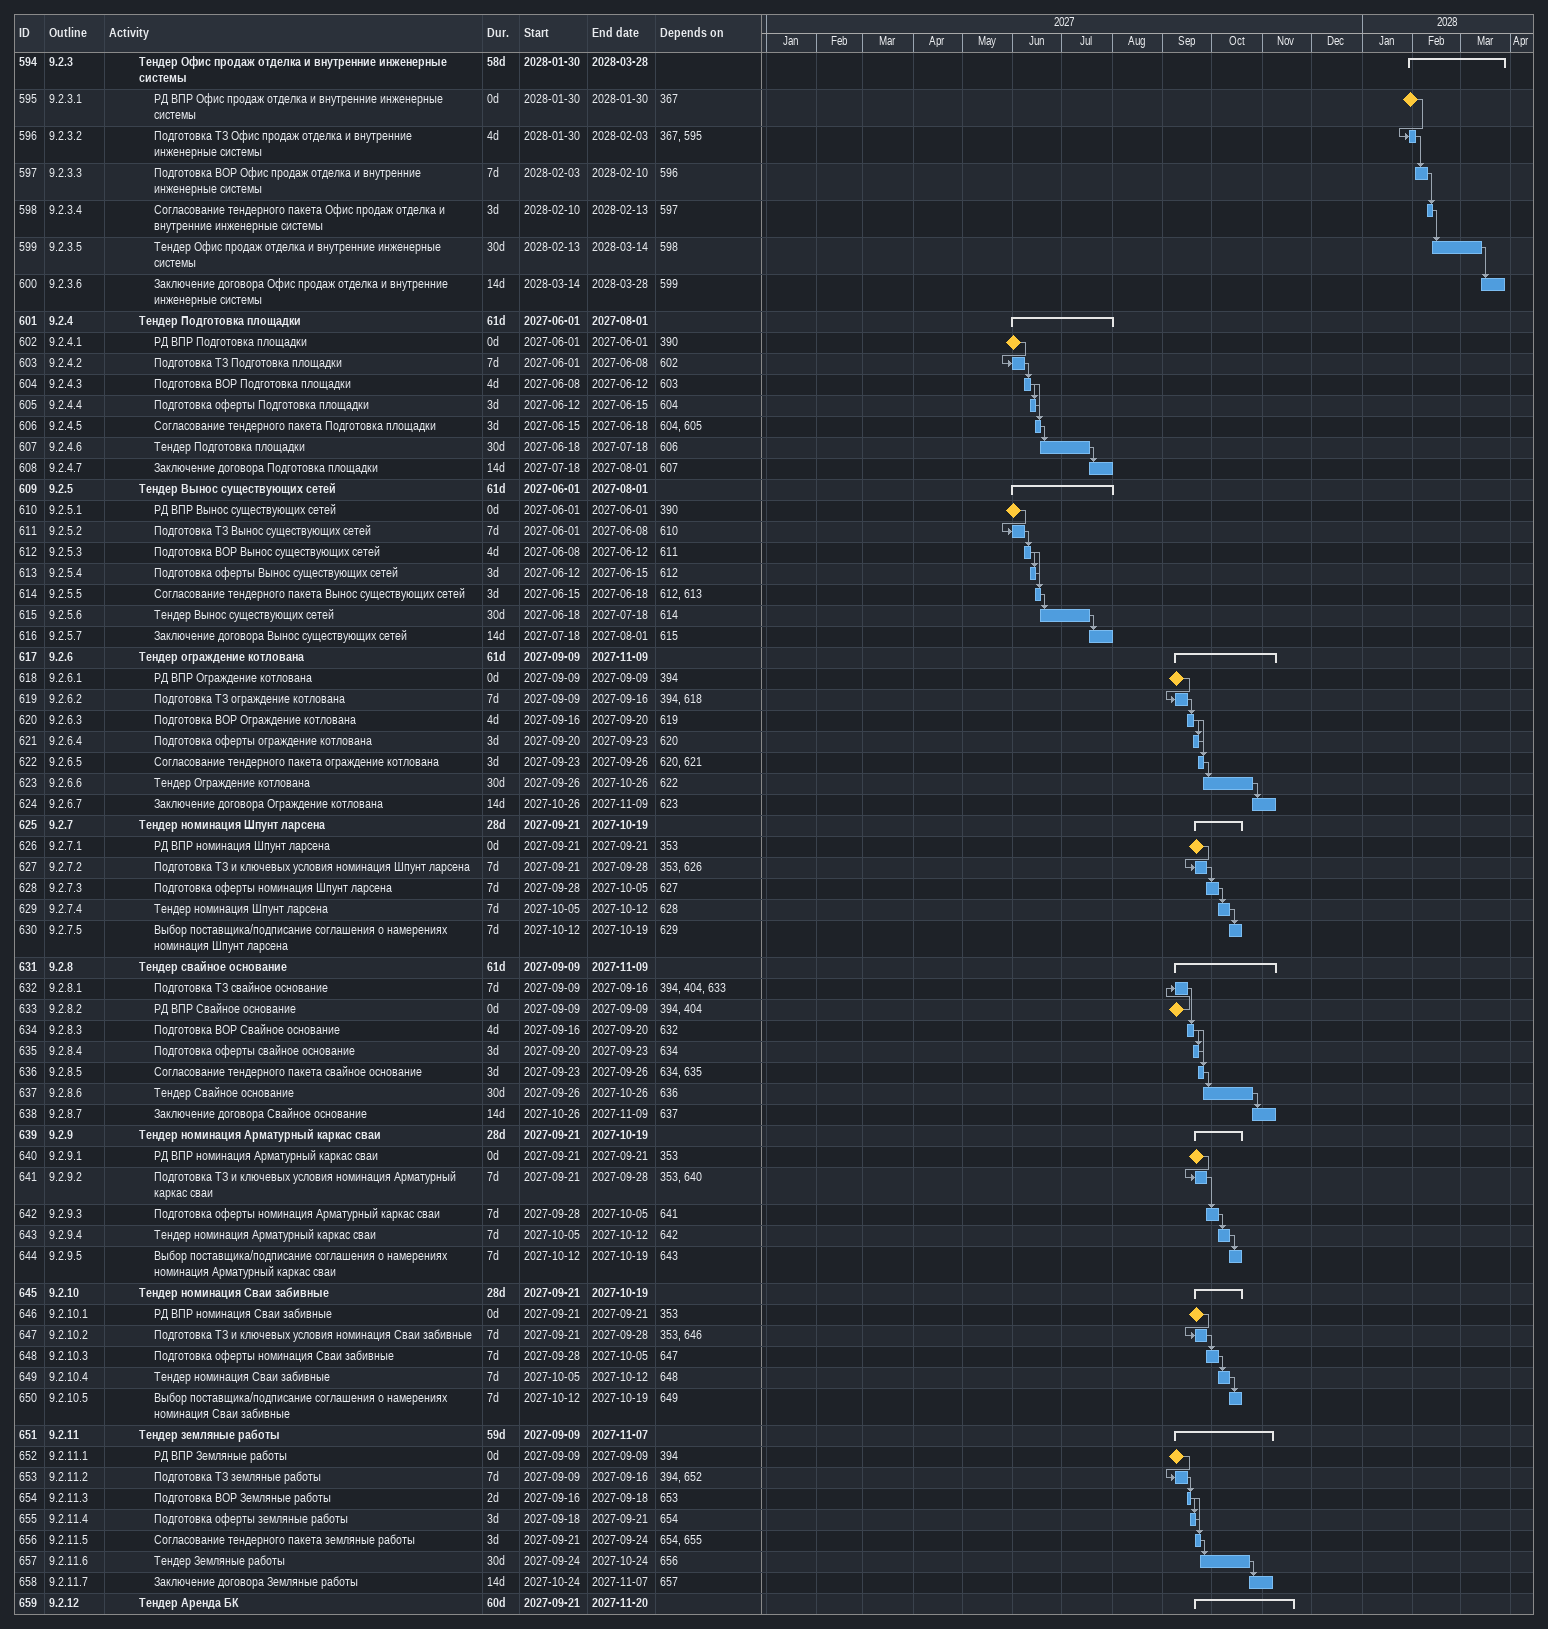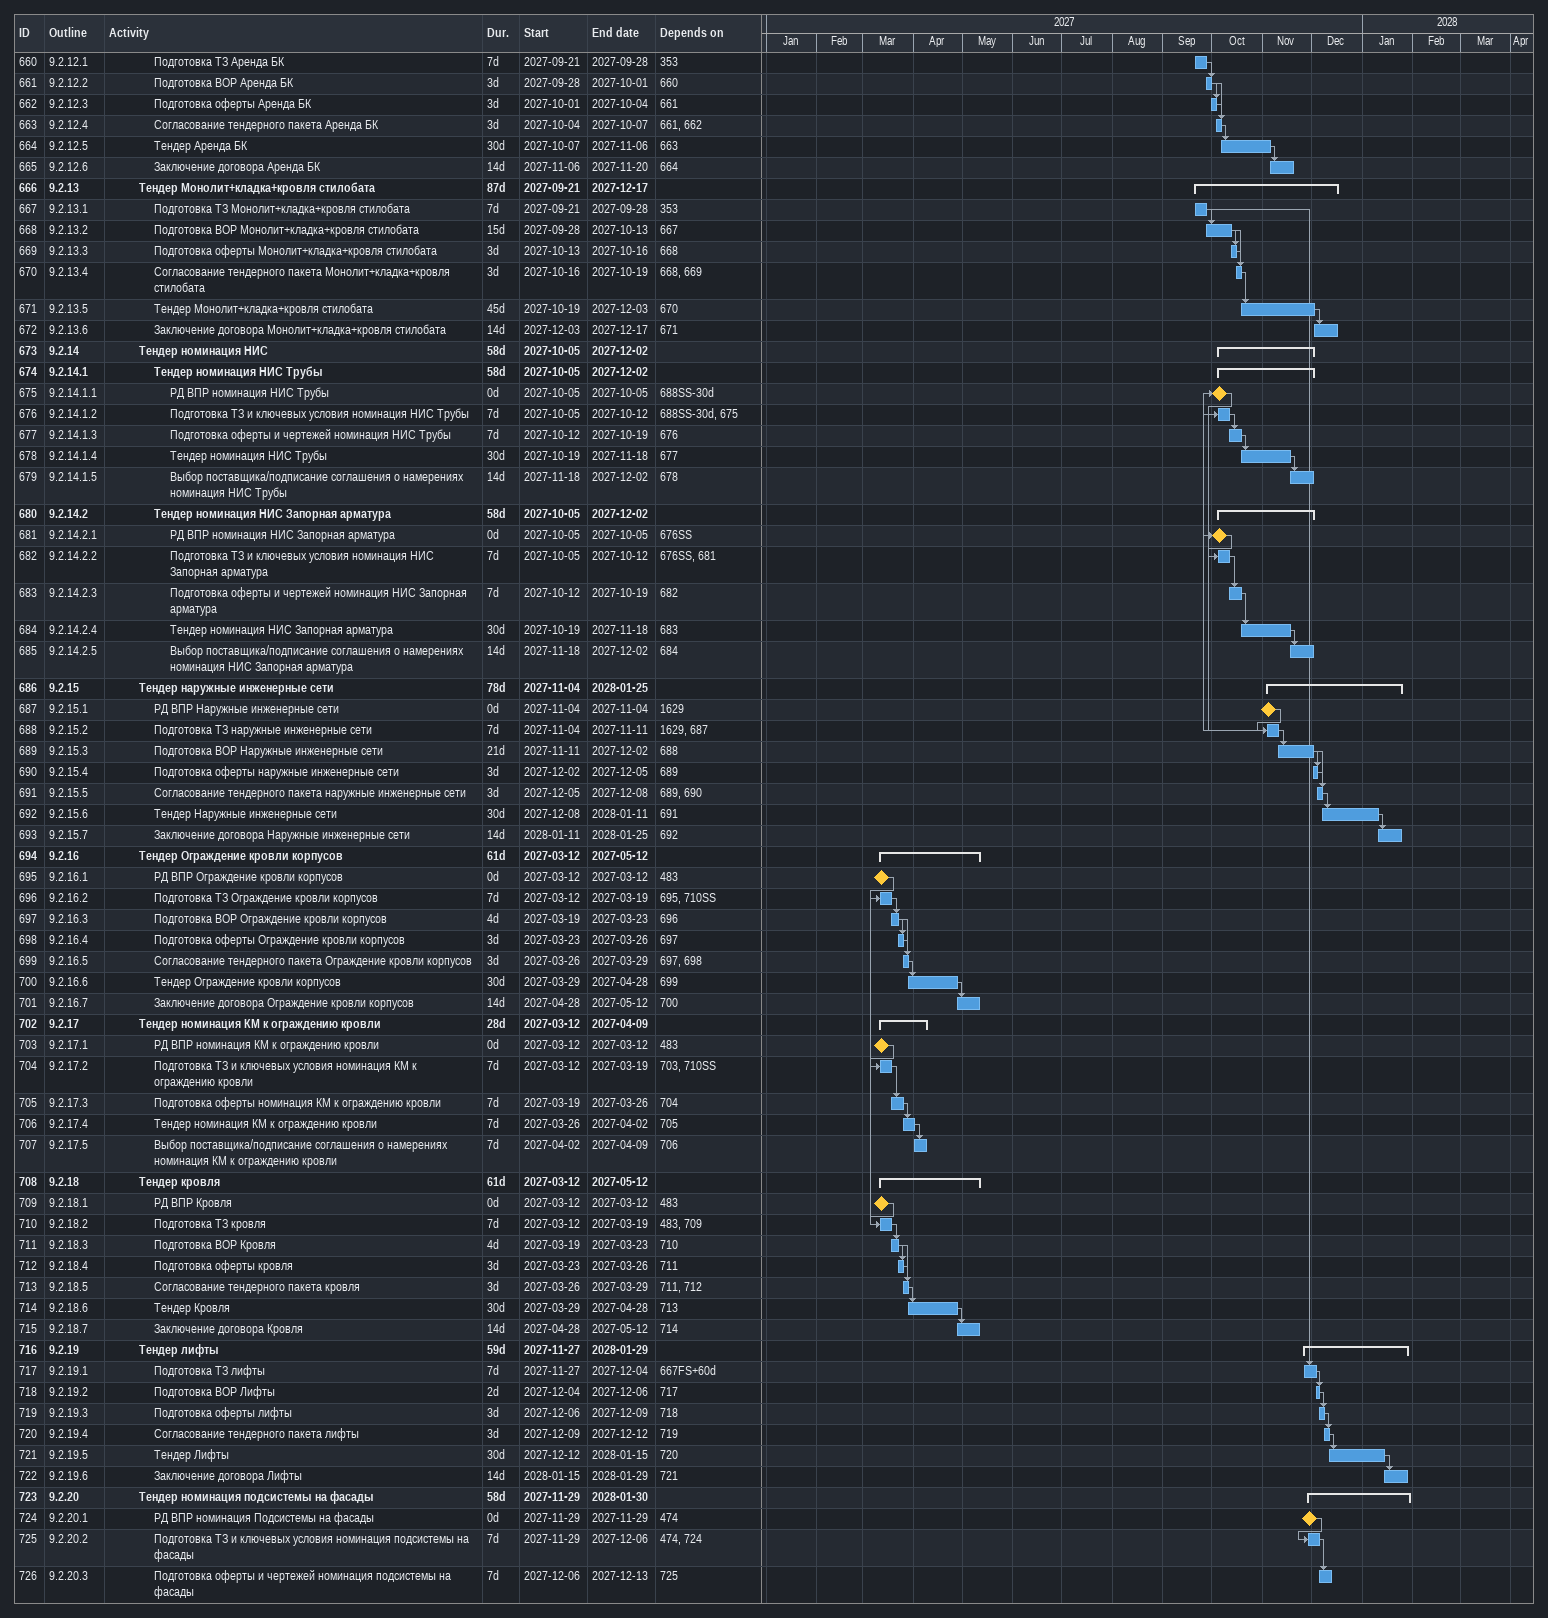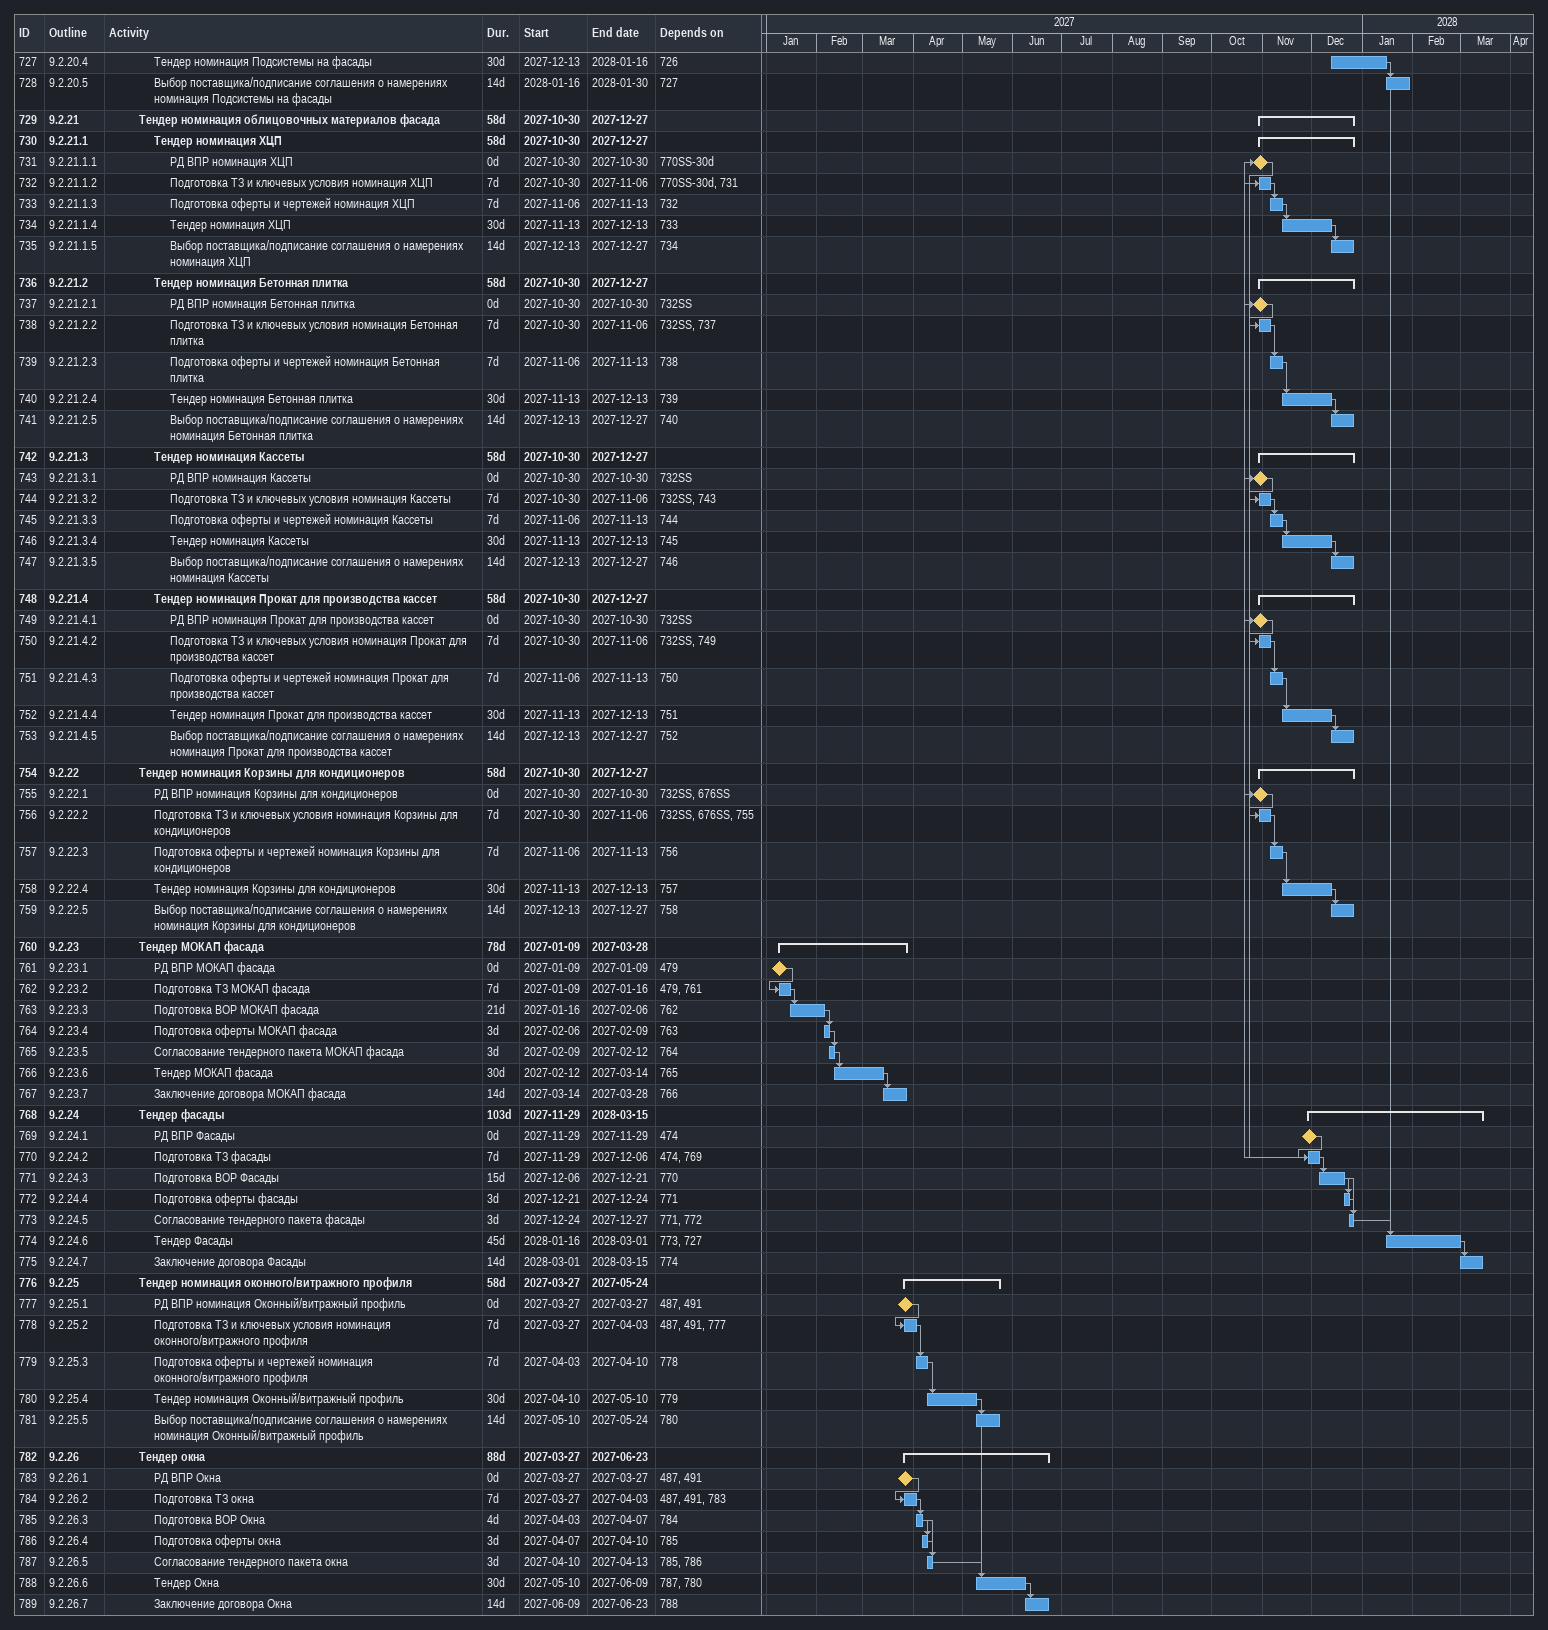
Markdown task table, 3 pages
| ID | WBS | Task | Duration | Start | Finish | Predecessors |
|---|---|---|---|---|---|---|
| 594 | 9.2.3 | **Тендер Офис продаж отделка и внутренние инженерные системы** | 58d | 2028-01-30 | 2028-03-28 |  |
| 595 | 9.2.3.1 | РД ВПР Офис продаж отделка и внутренние инженерные системы | 0d | 2028-01-30 | 2028-01-30 | 367 |
| 596 | 9.2.3.2 | Подготовка ТЗ Офис продаж отделка и внутренние инженерные системы | 4d | 2028-01-30 | 2028-02-03 | 367, 595 |
| 597 | 9.2.3.3 | Подготовка ВОР Офис продаж отделка и внутренние инженерные системы | 7d | 2028-02-03 | 2028-02-10 | 596 |
| 598 | 9.2.3.4 | Согласование тендерного пакета Офис продаж отделка и внутренние инженерные системы | 3d | 2028-02-10 | 2028-02-13 | 597 |
| 599 | 9.2.3.5 | Тендер Офис продаж отделка и внутренние инженерные системы | 30d | 2028-02-13 | 2028-03-14 | 598 |
| 600 | 9.2.3.6 | Заключение договора Офис продаж отделка и внутренние инженерные системы | 14d | 2028-03-14 | 2028-03-28 | 599 |
| 601 | 9.2.4 | **Тендер Подготовка площадки** | 61d | 2027-06-01 | 2027-08-01 |  |
| 602 | 9.2.4.1 | РД ВПР Подготовка площадки | 0d | 2027-06-01 | 2027-06-01 | 390 |
| 603 | 9.2.4.2 | Подготовка ТЗ Подготовка площадки | 7d | 2027-06-01 | 2027-06-08 | 602 |
| 604 | 9.2.4.3 | Подготовка ВОР Подготовка площадки | 4d | 2027-06-08 | 2027-06-12 | 603 |
| 605 | 9.2.4.4 | Подготовка оферты Подготовка площадки | 3d | 2027-06-12 | 2027-06-15 | 604 |
| 606 | 9.2.4.5 | Согласование тендерного пакета Подготовка площадки | 3d | 2027-06-15 | 2027-06-18 | 604, 605 |
| 607 | 9.2.4.6 | Тендер Подготовка площадки | 30d | 2027-06-18 | 2027-07-18 | 606 |
| 608 | 9.2.4.7 | Заключение договора Подготовка площадки | 14d | 2027-07-18 | 2027-08-01 | 607 |
| 609 | 9.2.5 | **Тендер Вынос существующих сетей** | 61d | 2027-06-01 | 2027-08-01 |  |
| 610 | 9.2.5.1 | РД ВПР Вынос существующих сетей | 0d | 2027-06-01 | 2027-06-01 | 390 |
| 611 | 9.2.5.2 | Подготовка ТЗ Вынос существующих сетей | 7d | 2027-06-01 | 2027-06-08 | 610 |
| 612 | 9.2.5.3 | Подготовка ВОР Вынос существующих сетей | 4d | 2027-06-08 | 2027-06-12 | 611 |
| 613 | 9.2.5.4 | Подготовка оферты Вынос существующих сетей | 3d | 2027-06-12 | 2027-06-15 | 612 |
| 614 | 9.2.5.5 | Согласование тендерного пакета Вынос существующих сетей | 3d | 2027-06-15 | 2027-06-18 | 612, 613 |
| 615 | 9.2.5.6 | Тендер Вынос существующих сетей | 30d | 2027-06-18 | 2027-07-18 | 614 |
| 616 | 9.2.5.7 | Заключение договора Вынос существующих сетей | 14d | 2027-07-18 | 2027-08-01 | 615 |
| 617 | 9.2.6 | **Тендер ограждение котлована** | 61d | 2027-09-09 | 2027-11-09 |  |
| 618 | 9.2.6.1 | РД ВПР Ограждение котлована | 0d | 2027-09-09 | 2027-09-09 | 394 |
| 619 | 9.2.6.2 | Подготовка ТЗ ограждение котлована | 7d | 2027-09-09 | 2027-09-16 | 394, 618 |
| 620 | 9.2.6.3 | Подготовка ВОР Ограждение котлована | 4d | 2027-09-16 | 2027-09-20 | 619 |
| 621 | 9.2.6.4 | Подготовка оферты ограждение котлована | 3d | 2027-09-20 | 2027-09-23 | 620 |
| 622 | 9.2.6.5 | Согласование тендерного пакета ограждение котлована | 3d | 2027-09-23 | 2027-09-26 | 620, 621 |
| 623 | 9.2.6.6 | Тендер Ограждение котлована | 30d | 2027-09-26 | 2027-10-26 | 622 |
| 624 | 9.2.6.7 | Заключение договора Ограждение котлована | 14d | 2027-10-26 | 2027-11-09 | 623 |
| 625 | 9.2.7 | **Тендер номинация Шпунт ларсена** | 28d | 2027-09-21 | 2027-10-19 |  |
| 626 | 9.2.7.1 | РД ВПР номинация Шпунт ларсена | 0d | 2027-09-21 | 2027-09-21 | 353 |
| 627 | 9.2.7.2 | Подготовка ТЗ и ключевых условия номинация Шпунт ларсена | 7d | 2027-09-21 | 2027-09-28 | 353, 626 |
| 628 | 9.2.7.3 | Подготовка оферты номинация Шпунт ларсена | 7d | 2027-09-28 | 2027-10-05 | 627 |
| 629 | 9.2.7.4 | Тендер номинация Шпунт ларсена | 7d | 2027-10-05 | 2027-10-12 | 628 |
| 630 | 9.2.7.5 | Выбор поставщика/подписание соглашения о намерениях номинация Шпунт ларсена | 7d | 2027-10-12 | 2027-10-19 | 629 |
| 631 | 9.2.8 | **Тендер свайное основание** | 61d | 2027-09-09 | 2027-11-09 |  |
| 632 | 9.2.8.1 | Подготовка ТЗ свайное основание | 7d | 2027-09-09 | 2027-09-16 | 394, 404, 633 |
| 633 | 9.2.8.2 | РД ВПР Свайное основание | 0d | 2027-09-09 | 2027-09-09 | 394, 404 |
| 634 | 9.2.8.3 | Подготовка ВОР Свайное основание | 4d | 2027-09-16 | 2027-09-20 | 632 |
| 635 | 9.2.8.4 | Подготовка оферты свайное основание | 3d | 2027-09-20 | 2027-09-23 | 634 |
| 636 | 9.2.8.5 | Согласование тендерного пакета свайное основание | 3d | 2027-09-23 | 2027-09-26 | 634, 635 |
| 637 | 9.2.8.6 | Тендер Свайное основание | 30d | 2027-09-26 | 2027-10-26 | 636 |
| 638 | 9.2.8.7 | Заключение договора Свайное основание | 14d | 2027-10-26 | 2027-11-09 | 637 |
| 639 | 9.2.9 | **Тендер номинация Арматурный каркас сваи** | 28d | 2027-09-21 | 2027-10-19 |  |
| 640 | 9.2.9.1 | РД ВПР номинация Арматурный каркас сваи | 0d | 2027-09-21 | 2027-09-21 | 353 |
| 641 | 9.2.9.2 | Подготовка ТЗ и ключевых условия номинация Арматурный каркас сваи | 7d | 2027-09-21 | 2027-09-28 | 353, 640 |
| 642 | 9.2.9.3 | Подготовка оферты номинация Арматурный каркас сваи | 7d | 2027-09-28 | 2027-10-05 | 641 |
| 643 | 9.2.9.4 | Тендер номинация Арматурный каркас сваи | 7d | 2027-10-05 | 2027-10-12 | 642 |
| 644 | 9.2.9.5 | Выбор поставщика/подписание соглашения о намерениях номинация Арматурный каркас сваи | 7d | 2027-10-12 | 2027-10-19 | 643 |
| 645 | 9.2.10 | **Тендер номинация Сваи забивные** | 28d | 2027-09-21 | 2027-10-19 |  |
| 646 | 9.2.10.1 | РД ВПР номинация Сваи забивные | 0d | 2027-09-21 | 2027-09-21 | 353 |
| 647 | 9.2.10.2 | Подготовка ТЗ и ключевых условия номинация Сваи забивные | 7d | 2027-09-21 | 2027-09-28 | 353, 646 |
| 648 | 9.2.10.3 | Подготовка оферты номинация Сваи забивные | 7d | 2027-09-28 | 2027-10-05 | 647 |
| 649 | 9.2.10.4 | Тендер номинация Сваи забивные | 7d | 2027-10-05 | 2027-10-12 | 648 |
| 650 | 9.2.10.5 | Выбор поставщика/подписание соглашения о намерениях номинация Сваи забивные | 7d | 2027-10-12 | 2027-10-19 | 649 |
| 651 | 9.2.11 | **Тендер земляные работы** | 59d | 2027-09-09 | 2027-11-07 |  |
| 652 | 9.2.11.1 | РД ВПР Земляные работы | 0d | 2027-09-09 | 2027-09-09 | 394 |
| 653 | 9.2.11.2 | Подготовка ТЗ земляные работы | 7d | 2027-09-09 | 2027-09-16 | 394, 652 |
| 654 | 9.2.11.3 | Подготовка ВОР Земляные работы | 2d | 2027-09-16 | 2027-09-18 | 653 |
| 655 | 9.2.11.4 | Подготовка оферты земляные работы | 3d | 2027-09-18 | 2027-09-21 | 654 |
| 656 | 9.2.11.5 | Согласование тендерного пакета земляные работы | 3d | 2027-09-21 | 2027-09-24 | 654, 655 |
| 657 | 9.2.11.6 | Тендер Земляные работы | 30d | 2027-09-24 | 2027-10-24 | 656 |
| 658 | 9.2.11.7 | Заключение договора Земляные работы | 14d | 2027-10-24 | 2027-11-07 | 657 |
| 659 | 9.2.12 | **Тендер Аренда БК** | 60d | 2027-09-21 | 2027-11-20 |  |
| 660 | 9.2.12.1 | Подготовка ТЗ Аренда БК | 7d | 2027-09-21 | 2027-09-28 | 353 |
| 661 | 9.2.12.2 | Подготовка ВОР Аренда БК | 3d | 2027-09-28 | 2027-10-01 | 660 |
| 662 | 9.2.12.3 | Подготовка оферты Аренда БК | 3d | 2027-10-01 | 2027-10-04 | 661 |
| 663 | 9.2.12.4 | Согласование тендерного пакета Аренда БК | 3d | 2027-10-04 | 2027-10-07 | 661, 662 |
| 664 | 9.2.12.5 | Тендер Аренда БК | 30d | 2027-10-07 | 2027-11-06 | 663 |
| 665 | 9.2.12.6 | Заключение договора Аренда БК | 14d | 2027-11-06 | 2027-11-20 | 664 |
| 666 | 9.2.13 | **Тендер Монолит+кладка+кровля стилобата** | 87d | 2027-09-21 | 2027-12-17 |  |
| 667 | 9.2.13.1 | Подготовка ТЗ Монолит+кладка+кровля стилобата | 7d | 2027-09-21 | 2027-09-28 | 353 |
| 668 | 9.2.13.2 | Подготовка ВОР Монолит+кладка+кровля стилобата | 15d | 2027-09-28 | 2027-10-13 | 667 |
| 669 | 9.2.13.3 | Подготовка оферты Монолит+кладка+кровля стилобата | 3d | 2027-10-13 | 2027-10-16 | 668 |
| 670 | 9.2.13.4 | Согласование тендерного пакета Монолит+кладка+кровля стилобата | 3d | 2027-10-16 | 2027-10-19 | 668, 669 |
| 671 | 9.2.13.5 | Тендер Монолит+кладка+кровля стилобата | 45d | 2027-10-19 | 2027-12-03 | 670 |
| 672 | 9.2.13.6 | Заключение договора Монолит+кладка+кровля стилобата | 14d | 2027-12-03 | 2027-12-17 | 671 |
| 673 | 9.2.14 | **Тендер номинация НИС** | 58d | 2027-10-05 | 2027-12-02 |  |
| 674 | 9.2.14.1 | **Тендер номинация НИС Трубы** | 58d | 2027-10-05 | 2027-12-02 |  |
| 675 | 9.2.14.1.1 | РД ВПР номинация НИС Трубы | 0d | 2027-10-05 | 2027-10-05 | 688SS-30d |
| 676 | 9.2.14.1.2 | Подготовка ТЗ и ключевых условия номинация НИС Трубы | 7d | 2027-10-05 | 2027-10-12 | 688SS-30d, 675 |
| 677 | 9.2.14.1.3 | Подготовка оферты и чертежей номинация НИС Трубы | 7d | 2027-10-12 | 2027-10-19 | 676 |
| 678 | 9.2.14.1.4 | Тендер номинация НИС Трубы | 30d | 2027-10-19 | 2027-11-18 | 677 |
| 679 | 9.2.14.1.5 | Выбор поставщика/подписание соглашения о намерениях номинация НИС Трубы | 14d | 2027-11-18 | 2027-12-02 | 678 |
| 680 | 9.2.14.2 | **Тендер номинация НИС Запорная арматура** | 58d | 2027-10-05 | 2027-12-02 |  |
| 681 | 9.2.14.2.1 | РД ВПР номинация НИС Запорная арматура | 0d | 2027-10-05 | 2027-10-05 | 676SS |
| 682 | 9.2.14.2.2 | Подготовка ТЗ и ключевых условия номинация НИС Запорная арматура | 7d | 2027-10-05 | 2027-10-12 | 676SS, 681 |
| 683 | 9.2.14.2.3 | Подготовка оферты и чертежей номинация НИС Запорная арматура | 7d | 2027-10-12 | 2027-10-19 | 682 |
| 684 | 9.2.14.2.4 | Тендер номинация НИС Запорная арматура | 30d | 2027-10-19 | 2027-11-18 | 683 |
| 685 | 9.2.14.2.5 | Выбор поставщика/подписание соглашения о намерениях номинация НИС Запорная арматура | 14d | 2027-11-18 | 2027-12-02 | 684 |
| 686 | 9.2.15 | **Тендер наружные инженерные сети** | 78d | 2027-11-04 | 2028-01-25 |  |
| 687 | 9.2.15.1 | РД ВПР Наружные инженерные сети | 0d | 2027-11-04 | 2027-11-04 | 1629 |
| 688 | 9.2.15.2 | Подготовка ТЗ наружные инженерные сети | 7d | 2027-11-04 | 2027-11-11 | 1629, 687 |
| 689 | 9.2.15.3 | Подготовка ВОР Наружные инженерные сети | 21d | 2027-11-11 | 2027-12-02 | 688 |
| 690 | 9.2.15.4 | Подготовка оферты наружные инженерные сети | 3d | 2027-12-02 | 2027-12-05 | 689 |
| 691 | 9.2.15.5 | Согласование тендерного пакета наружные инженерные сети | 3d | 2027-12-05 | 2027-12-08 | 689, 690 |
| 692 | 9.2.15.6 | Тендер Наружные инженерные сети | 30d | 2027-12-08 | 2028-01-11 | 691 |
| 693 | 9.2.15.7 | Заключение договора Наружные инженерные сети | 14d | 2028-01-11 | 2028-01-25 | 692 |
| 694 | 9.2.16 | **Тендер Ограждение кровли корпусов** | 61d | 2027-03-12 | 2027-05-12 |  |
| 695 | 9.2.16.1 | РД ВПР Ограждение кровли корпусов | 0d | 2027-03-12 | 2027-03-12 | 483 |
| 696 | 9.2.16.2 | Подготовка ТЗ Ограждение кровли корпусов | 7d | 2027-03-12 | 2027-03-19 | 695, 710SS |
| 697 | 9.2.16.3 | Подготовка ВОР Ограждение кровли корпусов | 4d | 2027-03-19 | 2027-03-23 | 696 |
| 698 | 9.2.16.4 | Подготовка оферты Ограждение кровли корпусов | 3d | 2027-03-23 | 2027-03-26 | 697 |
| 699 | 9.2.16.5 | Согласование тендерного пакета Ограждение кровли корпусов | 3d | 2027-03-26 | 2027-03-29 | 697, 698 |
| 700 | 9.2.16.6 | Тендер Ограждение кровли корпусов | 30d | 2027-03-29 | 2027-04-28 | 699 |
| 701 | 9.2.16.7 | Заключение договора Ограждение кровли корпусов | 14d | 2027-04-28 | 2027-05-12 | 700 |
| 702 | 9.2.17 | **Тендер номинация КМ к ограждению кровли** | 28d | 2027-03-12 | 2027-04-09 |  |
| 703 | 9.2.17.1 | РД ВПР номинация КМ к ограждению кровли | 0d | 2027-03-12 | 2027-03-12 | 483 |
| 704 | 9.2.17.2 | Подготовка ТЗ и ключевых условия номинация КМ к ограждению кровли | 7d | 2027-03-12 | 2027-03-19 | 703, 710SS |
| 705 | 9.2.17.3 | Подготовка оферты номинация КМ к ограждению кровли | 7d | 2027-03-19 | 2027-03-26 | 704 |
| 706 | 9.2.17.4 | Тендер номинация КМ к ограждению кровли | 7d | 2027-03-26 | 2027-04-02 | 705 |
| 707 | 9.2.17.5 | Выбор поставщика/подписание соглашения о намерениях номинация КМ к ограждению кровли | 7d | 2027-04-02 | 2027-04-09 | 706 |
| 708 | 9.2.18 | **Тендер кровля** | 61d | 2027-03-12 | 2027-05-12 |  |
| 709 | 9.2.18.1 | РД ВПР Кровля | 0d | 2027-03-12 | 2027-03-12 | 483 |
| 710 | 9.2.18.2 | Подготовка ТЗ кровля | 7d | 2027-03-12 | 2027-03-19 | 483, 709 |
| 711 | 9.2.18.3 | Подготовка ВОР Кровля | 4d | 2027-03-19 | 2027-03-23 | 710 |
| 712 | 9.2.18.4 | Подготовка оферты кровля | 3d | 2027-03-23 | 2027-03-26 | 711 |
| 713 | 9.2.18.5 | Согласование тендерного пакета кровля | 3d | 2027-03-26 | 2027-03-29 | 711, 712 |
| 714 | 9.2.18.6 | Тендер Кровля | 30d | 2027-03-29 | 2027-04-28 | 713 |
| 715 | 9.2.18.7 | Заключение договора Кровля | 14d | 2027-04-28 | 2027-05-12 | 714 |
| 716 | 9.2.19 | **Тендер лифты** | 59d | 2027-11-27 | 2028-01-29 |  |
| 717 | 9.2.19.1 | Подготовка ТЗ лифты | 7d | 2027-11-27 | 2027-12-04 | 667FS+60d |
| 718 | 9.2.19.2 | Подготовка ВОР Лифты | 2d | 2027-12-04 | 2027-12-06 | 717 |
| 719 | 9.2.19.3 | Подготовка оферты лифты | 3d | 2027-12-06 | 2027-12-09 | 718 |
| 720 | 9.2.19.4 | Согласование тендерного пакета лифты | 3d | 2027-12-09 | 2027-12-12 | 719 |
| 721 | 9.2.19.5 | Тендер Лифты | 30d | 2027-12-12 | 2028-01-15 | 720 |
| 722 | 9.2.19.6 | Заключение договора Лифты | 14d | 2028-01-15 | 2028-01-29 | 721 |
| 723 | 9.2.20 | **Тендер номинация подсистемы на фасады** | 58d | 2027-11-29 | 2028-01-30 |  |
| 724 | 9.2.20.1 | РД ВПР номинация Подсистемы на фасады | 0d | 2027-11-29 | 2027-11-29 | 474 |
| 725 | 9.2.20.2 | Подготовка ТЗ и ключевых условия номинация подсистемы на фасады | 7d | 2027-11-29 | 2027-12-06 | 474, 724 |
| 726 | 9.2.20.3 | Подготовка оферты и чертежей номинация подсистемы на фасады | 7d | 2027-12-06 | 2027-12-13 | 725 |
| 727 | 9.2.20.4 | Тендер номинация Подсистемы на фасады | 30d | 2027-12-13 | 2028-01-16 | 726 |
| 728 | 9.2.20.5 | Выбор поставщика/подписание соглашения о намерениях номинация Подсистемы на фасады | 14d | 2028-01-16 | 2028-01-30 | 727 |
| 729 | 9.2.21 | **Тендер номинация облицовочных материалов фасада** | 58d | 2027-10-30 | 2027-12-27 |  |
| 730 | 9.2.21.1 | **Тендер номинация ХЦП** | 58d | 2027-10-30 | 2027-12-27 |  |
| 731 | 9.2.21.1.1 | РД ВПР номинация ХЦП | 0d | 2027-10-30 | 2027-10-30 | 770SS-30d |
| 732 | 9.2.21.1.2 | Подготовка ТЗ и ключевых условия номинация ХЦП | 7d | 2027-10-30 | 2027-11-06 | 770SS-30d, 731 |
| 733 | 9.2.21.1.3 | Подготовка оферты и чертежей номинация ХЦП | 7d | 2027-11-06 | 2027-11-13 | 732 |
| 734 | 9.2.21.1.4 | Тендер номинация ХЦП | 30d | 2027-11-13 | 2027-12-13 | 733 |
| 735 | 9.2.21.1.5 | Выбор поставщика/подписание соглашения о намерениях номинация ХЦП | 14d | 2027-12-13 | 2027-12-27 | 734 |
| 736 | 9.2.21.2 | **Тендер номинация Бетонная плитка** | 58d | 2027-10-30 | 2027-12-27 |  |
| 737 | 9.2.21.2.1 | РД ВПР номинация Бетонная плитка | 0d | 2027-10-30 | 2027-10-30 | 732SS |
| 738 | 9.2.21.2.2 | Подготовка ТЗ и ключевых условия номинация Бетонная плитка | 7d | 2027-10-30 | 2027-11-06 | 732SS, 737 |
| 739 | 9.2.21.2.3 | Подготовка оферты и чертежей номинация Бетонная плитка | 7d | 2027-11-06 | 2027-11-13 | 738 |
| 740 | 9.2.21.2.4 | Тендер номинация Бетонная плитка | 30d | 2027-11-13 | 2027-12-13 | 739 |
| 741 | 9.2.21.2.5 | Выбор поставщика/подписание соглашения о намерениях номинация Бетонная плитка | 14d | 2027-12-13 | 2027-12-27 | 740 |
| 742 | 9.2.21.3 | **Тендер номинация Кассеты** | 58d | 2027-10-30 | 2027-12-27 |  |
| 743 | 9.2.21.3.1 | РД ВПР номинация Кассеты | 0d | 2027-10-30 | 2027-10-30 | 732SS |
| 744 | 9.2.21.3.2 | Подготовка ТЗ и ключевых условия номинация Кассеты | 7d | 2027-10-30 | 2027-11-06 | 732SS, 743 |
| 745 | 9.2.21.3.3 | Подготовка оферты и чертежей номинация Кассеты | 7d | 2027-11-06 | 2027-11-13 | 744 |
| 746 | 9.2.21.3.4 | Тендер номинация Кассеты | 30d | 2027-11-13 | 2027-12-13 | 745 |
| 747 | 9.2.21.3.5 | Выбор поставщика/подписание соглашения о намерениях номинация Кассеты | 14d | 2027-12-13 | 2027-12-27 | 746 |
| 748 | 9.2.21.4 | **Тендер номинация Прокат для производства кассет** | 58d | 2027-10-30 | 2027-12-27 |  |
| 749 | 9.2.21.4.1 | РД ВПР номинация Прокат для производства кассет | 0d | 2027-10-30 | 2027-10-30 | 732SS |
| 750 | 9.2.21.4.2 | Подготовка ТЗ и ключевых условия номинация Прокат для производства кассет | 7d | 2027-10-30 | 2027-11-06 | 732SS, 749 |
| 751 | 9.2.21.4.3 | Подготовка оферты и чертежей номинация Прокат для производства кассет | 7d | 2027-11-06 | 2027-11-13 | 750 |
| 752 | 9.2.21.4.4 | Тендер номинация Прокат для производства кассет | 30d | 2027-11-13 | 2027-12-13 | 751 |
| 753 | 9.2.21.4.5 | Выбор поставщика/подписание соглашения о намерениях номинация Прокат для производства кассет | 14d | 2027-12-13 | 2027-12-27 | 752 |
| 754 | 9.2.22 | **Тендер номинация Корзины для кондиционеров** | 58d | 2027-10-30 | 2027-12-27 |  |
| 755 | 9.2.22.1 | РД ВПР номинация Корзины для кондиционеров | 0d | 2027-10-30 | 2027-10-30 | 732SS, 676SS |
| 756 | 9.2.22.2 | Подготовка ТЗ и ключевых условия номинация Корзины для кондиционеров | 7d | 2027-10-30 | 2027-11-06 | 732SS, 676SS, 755 |
| 757 | 9.2.22.3 | Подготовка оферты и чертежей номинация Корзины для кондиционеров | 7d | 2027-11-06 | 2027-11-13 | 756 |
| 758 | 9.2.22.4 | Тендер номинация Корзины для кондиционеров | 30d | 2027-11-13 | 2027-12-13 | 757 |
| 759 | 9.2.22.5 | Выбор поставщика/подписание соглашения о намерениях номинация Корзины для кондиционеров | 14d | 2027-12-13 | 2027-12-27 | 758 |
| 760 | 9.2.23 | **Тендер МОКАП фасада** | 78d | 2027-01-09 | 2027-03-28 |  |
| 761 | 9.2.23.1 | РД ВПР МОКАП фасада | 0d | 2027-01-09 | 2027-01-09 | 479 |
| 762 | 9.2.23.2 | Подготовка ТЗ МОКАП фасада | 7d | 2027-01-09 | 2027-01-16 | 479, 761 |
| 763 | 9.2.23.3 | Подготовка ВОР МОКАП фасада | 21d | 2027-01-16 | 2027-02-06 | 762 |
| 764 | 9.2.23.4 | Подготовка оферты МОКАП фасада | 3d | 2027-02-06 | 2027-02-09 | 763 |
| 765 | 9.2.23.5 | Согласование тендерного пакета МОКАП фасада | 3d | 2027-02-09 | 2027-02-12 | 764 |
| 766 | 9.2.23.6 | Тендер МОКАП фасада | 30d | 2027-02-12 | 2027-03-14 | 765 |
| 767 | 9.2.23.7 | Заключение договора МОКАП фасада | 14d | 2027-03-14 | 2027-03-28 | 766 |
| 768 | 9.2.24 | **Тендер фасады** | 103d | 2027-11-29 | 2028-03-15 |  |
| 769 | 9.2.24.1 | РД ВПР Фасады | 0d | 2027-11-29 | 2027-11-29 | 474 |
| 770 | 9.2.24.2 | Подготовка ТЗ фасады | 7d | 2027-11-29 | 2027-12-06 | 474, 769 |
| 771 | 9.2.24.3 | Подготовка ВОР Фасады | 15d | 2027-12-06 | 2027-12-21 | 770 |
| 772 | 9.2.24.4 | Подготовка оферты фасады | 3d | 2027-12-21 | 2027-12-24 | 771 |
| 773 | 9.2.24.5 | Согласование тендерного пакета фасады | 3d | 2027-12-24 | 2027-12-27 | 771, 772 |
| 774 | 9.2.24.6 | Тендер Фасады | 45d | 2028-01-16 | 2028-03-01 | 773, 727 |
| 775 | 9.2.24.7 | Заключение договора Фасады | 14d | 2028-03-01 | 2028-03-15 | 774 |
| 776 | 9.2.25 | **Тендер номинация оконного/витражного профиля** | 58d | 2027-03-27 | 2027-05-24 |  |
| 777 | 9.2.25.1 | РД ВПР номинация Оконный/витражный профиль | 0d | 2027-03-27 | 2027-03-27 | 487, 491 |
| 778 | 9.2.25.2 | Подготовка ТЗ и ключевых условия номинация оконного/витражного профиля | 7d | 2027-03-27 | 2027-04-03 | 487, 491, 777 |
| 779 | 9.2.25.3 | Подготовка оферты и чертежей номинация оконного/витражного профиля | 7d | 2027-04-03 | 2027-04-10 | 778 |
| 780 | 9.2.25.4 | Тендер номинация Оконный/витражный профиль | 30d | 2027-04-10 | 2027-05-10 | 779 |
| 781 | 9.2.25.5 | Выбор поставщика/подписание соглашения о намерениях номинация Оконный/витражный профиль | 14d | 2027-05-10 | 2027-05-24 | 780 |
| 782 | 9.2.26 | **Тендер окна** | 88d | 2027-03-27 | 2027-06-23 |  |
| 783 | 9.2.26.1 | РД ВПР Окна | 0d | 2027-03-27 | 2027-03-27 | 487, 491 |
| 784 | 9.2.26.2 | Подготовка ТЗ окна | 7d | 2027-03-27 | 2027-04-03 | 487, 491, 783 |
| 785 | 9.2.26.3 | Подготовка ВОР Окна | 4d | 2027-04-03 | 2027-04-07 | 784 |
| 786 | 9.2.26.4 | Подготовка оферты окна | 3d | 2027-04-07 | 2027-04-10 | 785 |
| 787 | 9.2.26.5 | Согласование тендерного пакета окна | 3d | 2027-04-10 | 2027-04-13 | 785, 786 |
| 788 | 9.2.26.6 | Тендер Окна | 30d | 2027-05-10 | 2027-06-09 | 787, 780 |
| 789 | 9.2.26.7 | Заключение договора Окна | 14d | 2027-06-09 | 2027-06-23 | 788 |
